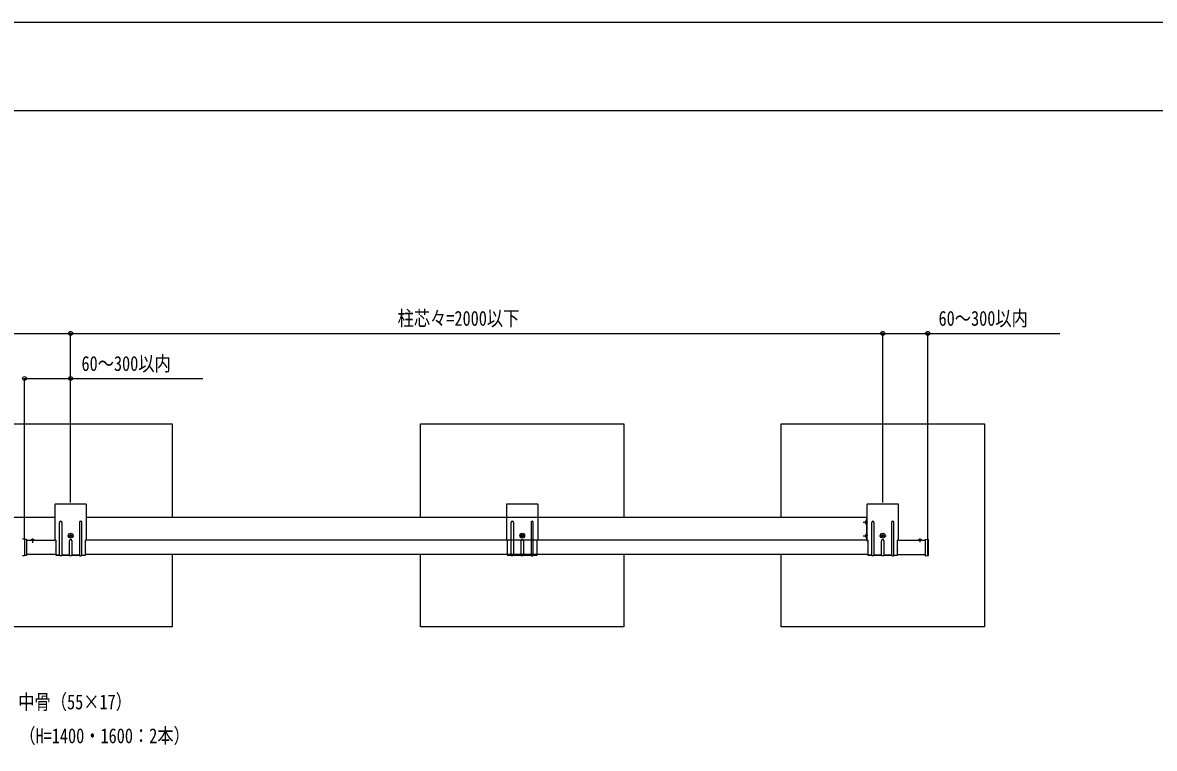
# Model space of a CAD drawing. Units: millimetres, scale not verified. Extents: x -4209 to 4205, y -2974 to 2970.
# Drawn here: x 96 to 2602, y 1363 to 2970 of the extents above; entities that cross this region are included whole.
import ezdxf
from ezdxf.enums import TextEntityAlignment as Align

# ---------------------------------------------------------------- set-up
doc = ezdxf.new("R2010")
doc.units = ezdxf.units.MM
doc.header["$LTSCALE"] = 16
for name, color, linetype in [('0-3_YKK_A1', 4, 'Continuous'), ('0-4_YKK_D', 6, 'Continuous'), ('0-5_YKK_ZWAK', 7, 'Continuous')]:
    doc.layers.add(name, color=color, linetype=linetype)
doc.styles.add('ＭＳ ゴシック', font='')
doc.styles.get('ＭＳ ゴシック').set_extended_font_data('MS Gothic')

msp = doc.modelspace()

# ---------------------------------------------------------------- linework, layer by layer
at = {"layer": '0-3_YKK_A1'}
for p, q in [((167.02, 1902.26), (167.02, 1825.76)), ((235.52, 1903.76), (168.52, 1903.76)), ((237.02, 1825.76), (237.02, 1902.26)), ((1167.02, 1902.26), (1167.02, 1825.76)), ((1235.52, 1903.76), (1168.52, 1903.76)), ((1237.02, 1825.76), (1237.02, 1902.26)), ((1965.42, 1902.26), (1965.42, 1825.76)), ((2033.92, 1903.76), (1966.92, 1903.76)), ((2035.42, 1825.76), (2035.42, 1902.26)), ((167.02, 1873.76), (-1761.98, 1873.76)), ((177.52, 1790.26), (177.52, 1863.26)), ((182.52, 1863.26), (182.52, 1790.26)), ((221.52, 1863.26), (221.52, 1790.26)), ((226.52, 1790.26), (226.52, 1863.26)), ((1964.42, 1873.76), (237.02, 1873.76)), ((1177.52, 1790.26), (1177.52, 1863.26)), ((1182.52, 1863.26), (1182.52, 1790.26)), ((1221.52, 1863.26), (1221.52, 1790.26)), ((1226.52, 1790.26), (1226.52, 1863.26)), ((1957.42, 1863.46), (1966.2, 1863.46)), ((1964.42, 1858.08), (1964.42, 1838.84)), ((1964.91, 1857.56), (1965.42, 1857.56)), ((1965.42, 1857.56), (1965.42, 1869.36)), ((1975.92, 1790.26), (1975.92, 1863.26)), ((1980.92, 1863.26), (1980.92, 1790.26)), ((2019.92, 1863.26), (2019.92, 1790.26)), ((2024.92, 1790.26), (2024.92, 1863.26)), ((194.72, 1833.76), (209.32, 1833.76)), ((203.46, 1834.24), (204.42, 1834.24)), ((1203.46, 1834.24), (1204.42, 1834.24)), ((1957.42, 1833.46), (1966.92, 1833.46)), ((1965.42, 1827.56), (1965.42, 1839.36)), ((1993.12, 1833.76), (2007.72, 1833.76)), ((2001.86, 1834.24), (2002.82, 1834.24)), ((100.02, 1826.01), (95.71, 1825.75)), ((100.02, 1826.01), (104.33, 1825.75)), ((100.02, 1826.01), (100.02, 1790.51)), ((104.52, 1823.76), (167.02, 1823.76)), ((113.92, 1823.76), (121.12, 1823.76)), ((115.47, 1825.73), (116.37, 1823.91)), ((117.52, 1823.31), (116.37, 1823.91)), ((117.52, 1827.26), (117.52, 1818.11)), ((117.52, 1823.31), (118.66, 1823.91)), ((119.57, 1825.73), (118.66, 1823.91)), ((169.02, 1823.76), (167.02, 1825.76)), ((169.02, 1823.76), (169.02, 1820.22)), ((169.02, 1819.31), (169.02, 1801.22)), ((199.52, 1790.26), (199.52, 1822.46)), ((204.52, 1822.46), (204.52, 1790.26)), ((237.02, 1825.76), (235.02, 1823.76)), ((235.02, 1820.22), (235.02, 1823.76)), ((235.02, 1801.22), (235.02, 1819.31)), ((1964.42, 1823.76), (237.02, 1823.76)), ((1169.02, 1823.76), (1167.02, 1825.76)), ((1169.02, 1823.76), (1169.02, 1820.22)), ((1169.02, 1819.31), (1169.02, 1801.22)), ((1199.52, 1790.26), (1199.52, 1822.46)), ((1204.52, 1822.46), (1204.52, 1790.26)), ((1237.02, 1825.76), (1235.02, 1823.76)), ((1235.02, 1820.22), (1235.02, 1823.76)), ((1235.02, 1801.22), (1235.02, 1819.31)), ((1964.91, 1827.56), (1965.42, 1827.56)), ((1967.42, 1823.76), (1965.42, 1825.76)), ((1967.42, 1823.76), (1967.42, 1820.22)), ((1967.42, 1819.31), (1967.42, 1801.22)), ((1997.92, 1790.26), (1997.92, 1822.46)), ((2002.92, 1822.46), (2002.92, 1790.26)), ((2035.42, 1825.76), (2033.42, 1823.76)), ((2033.42, 1820.22), (2033.42, 1823.76)), ((2033.42, 1801.22), (2033.42, 1819.31)), ((2035.42, 1823.76), (2094.02, 1823.76)), ((2086.12, 1823.76), (2078.92, 1823.76)), ((2078.92, 1823.76), (2086.12, 1823.76)), ((2080.47, 1825.73), (2081.37, 1823.91)), ((2080.47, 1825.73), (2081.37, 1823.91)), ((2082.52, 1823.31), (2081.37, 1823.91)), ((2082.52, 1823.31), (2081.37, 1823.91)), ((2082.52, 1827.26), (2082.52, 1819.23)), ((2082.52, 1827.26), (2082.52, 1820.69)), ((2082.52, 1823.31), (2083.66, 1823.91)), ((2082.52, 1823.31), (2083.66, 1823.91)), ((2084.57, 1825.73), (2083.66, 1823.91)), ((2084.57, 1825.73), (2083.66, 1823.91)), ((2094.02, 1825.54), (2094.02, 1824.86)), ((2094.02, 1824.86), (2094.02, 1790.36)), ((2094.34, 1825.84), (2101.08, 1825.42)), ((2100.02, 1789.21), (2100.02, 1827.72)), ((2102.02, 1790.79), (2102.02, 1824.43)), ((95.71, 1789.78), (100.02, 1789.51)), ((100.02, 1789.51), (100.02, 1790.51)), ((104.33, 1789.78), (100.02, 1789.51)), ((169.02, 1791.76), (104.52, 1791.76)), ((104.52, 1790.78), (104.52, 1789.98)), ((169.02, 1800.31), (169.02, 1790.26)), ((177.52, 1790.26), (169.02, 1790.26)), ((169.02, 1790.26), (177.52, 1790.26)), ((181.52, 1789.26), (178.52, 1789.26)), ((199.52, 1790.26), (182.52, 1790.26)), ((182.52, 1790.26), (199.52, 1790.26)), ((203.52, 1789.26), (200.52, 1789.26)), ((221.52, 1790.26), (204.52, 1790.26)), ((204.52, 1790.26), (221.52, 1790.26)), ((222.52, 1789.26), (225.52, 1789.26)), ((226.52, 1790.26), (235.02, 1790.26)), ((235.02, 1790.26), (235.02, 1800.31)), ((1967.42, 1791.76), (235.02, 1791.76)), ((1169.02, 1800.31), (1169.02, 1790.26)), ((1177.52, 1790.26), (1169.02, 1790.26)), ((1169.02, 1790.26), (1177.52, 1790.26)), ((1181.52, 1789.26), (1178.52, 1789.26)), ((1199.52, 1790.26), (1182.52, 1790.26)), ((1182.52, 1790.26), (1199.52, 1790.26)), ((1203.52, 1789.26), (1200.52, 1789.26)), ((1221.52, 1790.26), (1204.52, 1790.26)), ((1204.52, 1790.26), (1221.52, 1790.26)), ((1222.52, 1789.26), (1225.52, 1789.26)), ((1226.52, 1790.26), (1235.02, 1790.26)), ((1235.02, 1790.26), (1235.02, 1800.31)), ((1967.42, 1800.31), (1967.42, 1790.26)), ((1975.92, 1790.26), (1967.42, 1790.26)), ((1967.42, 1790.26), (1975.92, 1790.26)), ((1979.92, 1789.26), (1976.92, 1789.26)), ((1997.92, 1790.26), (1980.92, 1790.26)), ((1980.92, 1790.26), (1997.92, 1790.26)), ((2001.92, 1789.26), (1998.92, 1789.26)), ((2019.92, 1790.26), (2002.92, 1790.26)), ((2002.92, 1790.26), (2019.92, 1790.26)), ((2020.92, 1789.26), (2023.92, 1789.26)), ((2024.92, 1790.26), (2033.42, 1790.26)), ((2033.42, 1790.26), (2033.42, 1800.31)), ((2033.42, 1791.76), (2094.02, 1791.76)), ((2094.02, 1790.36), (2094.02, 1789.68)), ((2094.34, 1789.38), (2101.08, 1789.79))]:
    msp.add_line(p, q, dxfattribs=at)
for points in [[(-22.98, 1873.76), (-22.98, 2081.76), (427.02, 2081.76), (427.02, 1873.76)], [(977.02, 1873.76), (977.02, 2081.76), (1427.02, 2081.76), (1427.02, 1873.76)], [(1775.42, 1873.76), (1775.42, 2081.76), (2225.42, 2081.76), (2225.42, 1631.76), (1775.42, 1631.76), (1775.42, 1791.76)], [(1962.81, 1865.96), (1965.59, 1864.6), (1966.2, 1863.46)], [(1962.81, 1860.96), (1965.59, 1862.31), (1966.2, 1863.46)], [(1965.42, 1874.26), (1964.42, 1874.26), (1964.42, 1868.84)], [(1964.91, 1857.56), (1964.91, 1869.36), (1965.42, 1869.36)], [(200.58, 1833.28), (199.62, 1833.28), (199.62, 1834.24), (200.58, 1834.24)], [(201.54, 1835.2), (201.54, 1836.16), (202.5, 1836.16), (202.5, 1835.2)], [(202.5, 1832.32), (202.5, 1831.36), (201.54, 1831.36), (201.54, 1832.32)], [(204.42, 1834.24), (204.42, 1833.28), (203.46, 1833.28)], [(1200.58, 1833.28), (1199.62, 1833.28), (1199.62, 1834.24), (1200.58, 1834.24)], [(1201.54, 1835.2), (1201.54, 1836.16), (1202.5, 1836.16), (1202.5, 1835.2)], [(1202.5, 1832.32), (1202.5, 1831.36), (1201.54, 1831.36), (1201.54, 1832.32)], [(1204.42, 1834.24), (1204.42, 1833.28), (1203.46, 1833.28)], [(1962.81, 1835.96), (1965.59, 1834.6), (1966.2, 1833.46)], [(1962.81, 1830.96), (1965.59, 1832.31), (1966.2, 1833.46)], [(1964.91, 1827.56), (1964.91, 1839.36), (1965.42, 1839.36)], [(1998.98, 1833.28), (1998.02, 1833.28), (1998.02, 1834.24), (1998.98, 1834.24)], [(1999.94, 1835.2), (1999.94, 1836.16), (2000.9, 1836.16), (2000.9, 1835.2)], [(2000.9, 1832.32), (2000.9, 1831.36), (1999.94, 1831.36), (1999.94, 1832.32)], [(2002.82, 1834.24), (2002.82, 1833.28), (2001.86, 1833.28)], [(104.52, 1825.55), (104.52, 1824.75), (104.52, 1790.78)], [(1964.42, 1828.08), (1964.42, 1823.26), (1965.42, 1823.26)], [(427.02, 1791.76), (427.02, 1631.76), (-22.98, 1631.76), (-22.98, 1791.76)], [(1427.02, 1791.76), (1427.02, 1631.76), (977.02, 1631.76), (977.02, 1791.76)]]:
    msp.add_lwpolyline(points, dxfattribs=at)
for centre, radius in [((202.02, 1833.76), 5.3), ((1202.02, 1833.76), 5.3), ((1202.02, 1833.76), 2.75), ((2000.42, 1833.76), 5.3)]:
    msp.add_circle(centre, radius, dxfattribs=at)
for centre, radius, start, end in [((168.52, 1902.26), 1.5, 90, 180), ((235.52, 1902.26), 1.5, 0, 90), ((1168.52, 1902.26), 1.5, 90, 180), ((1235.52, 1902.26), 1.5, 0, 90), ((1966.92, 1902.26), 1.5, 90, 180), ((2033.92, 1902.26), 1.5, 0, 90), ((180.02, 1863.26), 2.5, 0, 180), ((224.02, 1863.26), 2.5, 0, 180), ((1180.02, 1863.26), 2.5, 0, 180), ((1224.02, 1863.26), 2.5, 0, 180), ((1970.65, 1863.46), 8.23, 134.2189, 225.7811), ((1978.42, 1863.26), 2.5, 0, 180), ((2022.42, 1863.26), 2.5, 0, 180), ((200.58, 1835.2), 0.96, 270, 0), ((200.58, 1832.32), 0.96, 0, 90), ((203.46, 1835.2), 0.96, 180, 270), ((203.46, 1832.32), 0.96, 90, 180), ((1200.58, 1835.2), 0.96, 270, 0), ((1200.58, 1832.32), 0.96, 0, 90), ((1203.46, 1835.2), 0.96, 180, 270), ((1203.46, 1832.32), 0.96, 90, 180), ((1970.65, 1833.46), 8.23, 134.2189, 225.7811), ((1998.98, 1835.2), 0.96, 270, 0), ((1998.98, 1832.32), 0.96, 0, 90), ((2001.86, 1835.2), 0.96, 180, 270), ((2001.86, 1832.32), 0.96, 90, 180), ((104.32, 1825.55), 0.2, 0, 86.5), ((113.92, 1823.92), 0.154, 152.71904, 270), ((117.52, 1822.06), 4.2, 27.28096, 152.71904), ((121.12, 1823.92), 0.154, 270, 27.28096), ((168.82, 1819.76), 0.5, 293.57818, 66.42182), ((202.02, 1822.46), 2.5, 0, 180), ((235.22, 1819.76), 0.5, 113.57818, 246.42182), ((1168.82, 1819.76), 0.5, 293.57818, 66.42182), ((1202.02, 1822.46), 2.5, 0, 180), ((1235.22, 1819.76), 0.5, 113.57818, 246.42182), ((1967.22, 1819.76), 0.5, 293.57818, 66.42182), ((2000.42, 1822.46), 2.5, 0, 180), ((2033.62, 1819.76), 0.5, 113.57818, 246.42182), ((2078.92, 1823.92), 0.154, 152.71904, 270), ((2078.92, 1823.92), 0.154, 152.71904, 270), ((2082.52, 1822.06), 4.2, 27.28096, 152.71904), ((2082.52, 1822.06), 4.2, 27.28096, 152.71904), ((2086.12, 1823.92), 0.154, 270, 27.28096), ((2086.12, 1823.92), 0.154, 270, 27.28096), ((2094.32, 1825.54), 0.3, 86.5, 180), ((2101.02, 1824.43), 1, 0, 86.5), ((104.32, 1789.98), 0.2, 273.5, 0), ((168.82, 1800.76), 0.5, 293.57818, 66.42182), ((178.52, 1790.26), 1, 180, 270), ((181.52, 1790.26), 1, 270, 0), ((200.52, 1790.26), 1, 180, 270), ((203.52, 1790.26), 1, 270, 0), ((222.52, 1790.26), 1, 180, 270), ((225.52, 1790.26), 1, 270, 0), ((235.22, 1800.76), 0.5, 113.57818, 246.42182), ((1168.82, 1800.76), 0.5, 293.57818, 66.42182), ((1178.52, 1790.26), 1, 180, 270), ((1181.52, 1790.26), 1, 270, 0), ((1200.52, 1790.26), 1, 180, 270), ((1203.52, 1790.26), 1, 270, 0), ((1222.52, 1790.26), 1, 180, 270), ((1225.52, 1790.26), 1, 270, 0), ((1235.22, 1800.76), 0.5, 113.57818, 246.42182), ((1967.22, 1800.76), 0.5, 293.57818, 66.42182), ((1976.92, 1790.26), 1, 180, 270), ((1979.92, 1790.26), 1, 270, 0), ((1998.92, 1790.26), 1, 180, 270), ((2001.92, 1790.26), 1, 270, 0), ((2020.92, 1790.26), 1, 180, 270), ((2023.92, 1790.26), 1, 270, 0), ((2033.62, 1800.76), 0.5, 113.57818, 246.42182), ((2094.32, 1789.68), 0.3, 180, 273.5), ((2101.02, 1790.79), 1, 273.5, 0)]:
    msp.add_arc(centre, radius, start, end, dxfattribs=at)
at = {"layer": '0-4_YKK_D'}
for p, q in [((-1797.98, 2281.76), (202.02, 2281.76)), ((202.02, 1907.42), (202.02, 2282.76)), ((202.02, 1907.42), (202.02, 2282.76)), ((202.02, 2281.76), (2000.42, 2281.76)), ((2000.42, 1907.42), (2000.42, 2282.76)), ((2000.42, 1907.42), (2000.42, 2282.76)), ((2100.02, 1828.57), (2100.02, 2282.76)), ((100.02, 1826.84), (100.02, 2182.76)), ((202.02, 1907.42), (202.02, 2182.76))]:
    msp.add_line(p, q, dxfattribs=at)
for points in [[(2000.42, 2281.76), (2100.02, 2281.76), (2392.62, 2281.76)], [(100.02, 2181.76), (202.02, 2181.76), (494.62, 2181.76)]]:
    msp.add_lwpolyline(points, dxfattribs=at)
for centre in [(202.02, 2281.76), (202.02, 2281.76), (2000.42, 2281.76), (2100.02, 2281.76), (100.02, 2181.76), (202.02, 2181.76)]:
    msp.add_circle(centre, 4.25, dxfattribs=at)
at = {"layer": '0-5_YKK_ZWAK'}
msp.add_line((3895.02, 2775), (-3904.98, 2775), dxfattribs=at)
msp.add_lwpolyline([(-4205, -2970), (4205, -2970), (4205, 2970), (-4205, 2970)], close=True, dxfattribs=at)

# ---------------------------------------------------------------- texts
at = {"layer": '0-4_YKK_D', "style": 'ＭＳ ゴシック', "width": 0.8}
for s, p in [('柱芯々=2000以下', (926.02, 2288.76)), ('60～300以内', (2124.02, 2288.76)), ('60～300以内', (226.02, 2188.76)), ('中骨（55×17）', (86.04, 1439.26)), ('（H=1400・1600：2本）', (88.44, 1364.26))]:
    msp.add_text(s, height=32.99, dxfattribs=at).set_placement(p, align=Align.BOTTOM_LEFT)

doc.saveas('drawing.dxf')
